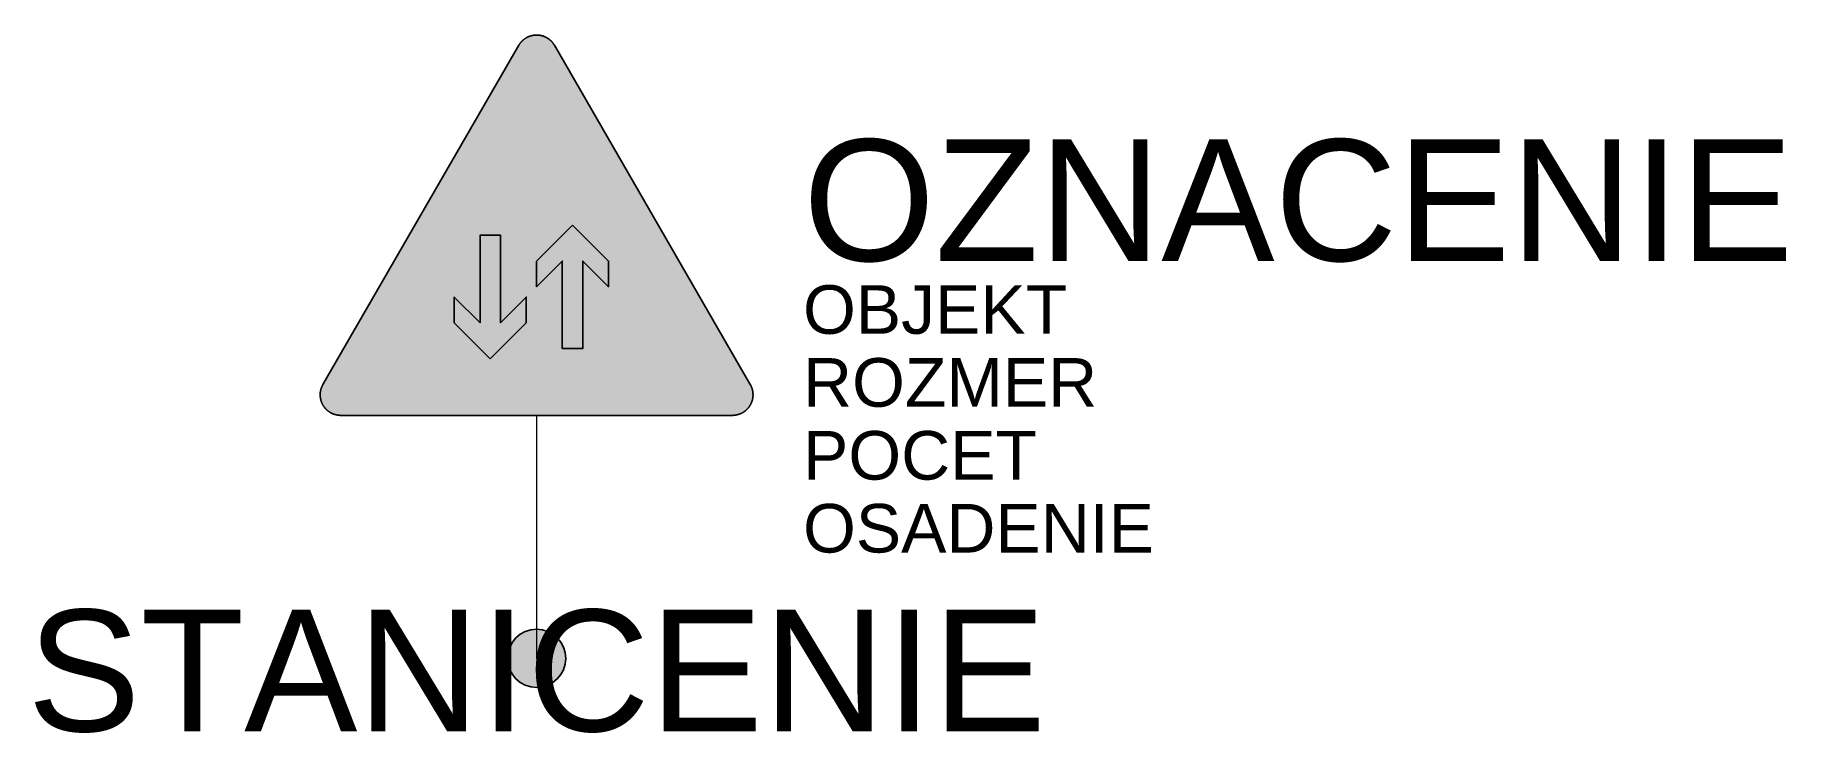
# Model space of a CAD drawing. Header units: metres. Extents: x -10.3 to 25.7, y -1.5 to 12.8.
import ezdxf
from ezdxf.enums import TextEntityAlignment as Align

# ---------------------------------------------------------------- set-up
doc = ezdxf.new("R2010")
doc.units = ezdxf.units.M
doc.layers.get('Defpoints').update_dxf_attribs({"color": 140, "lineweight": 5})
doc.styles.get("Standard").update_dxf_attribs({"font": 'arial.ttf'})

msp = doc.modelspace()

# ---------------------------------------------------------------- hatches: boundary and pattern name
at = {"true_color": 0xf1efea}
msp.add_hatch(color=7, dxfattribs=at).paths.add_polyline_path([(-4.029261, 5.000027), (-4.034526, 5.000048), (-4.039785, 5.000126), (-4.045041, 5.000279), (-4.0503, 5.000507), (-4.055481, 5.00081), (-4.06074, 5.001191), (-4.065921, 5.001572), (-4.071102, 5.002031), (-4.076283, 5.00264), (-4.081467, 5.003249), (-4.086648, 5.003858), (-4.091829, 5.00462), (-4.096935, 5.00546), (-4.102041, 5.006297), (-4.107144, 5.007212), (-4.11225, 5.008202), (-4.117356, 5.00927), (-4.122384, 5.010335), (-4.127415, 5.011556), (-4.132443, 5.012774), (-4.137474, 5.01407), (-4.142502, 5.015441), (-4.147455, 5.016812), (-4.152408, 5.018261), (-4.157361, 5.01986), (-4.162239, 5.021384), (-4.167114, 5.023061), (-4.171992, 5.024813), (-4.176867, 5.026568), (-4.18167, 5.028395), (-4.18647, 5.0303), (-4.19127, 5.032205), (-4.195995, 5.034263), (-4.200795, 5.036321), (-4.205442, 5.038379), (-4.210167, 5.040587), (-4.214817, 5.042798), (-4.219464, 5.045084), (-4.224036, 5.047445), (-4.228608, 5.049884), (-4.23318, 5.052323), (-4.237677, 5.054837), (-4.242171, 5.057429), (-4.24659, 5.060096), (-4.251012, 5.062763), (-4.255431, 5.065505), (-4.259775, 5.068247), (-4.264116, 5.071145), (-4.26846, 5.07404), (-4.272729, 5.07701), (-4.27692, 5.079983), (-4.281111, 5.083106), (-4.285302, 5.086232), (-4.289415, 5.089355), (-4.293531, 5.092631), (-4.297569, 5.09591), (-4.301607, 5.099186), (-4.30557, 5.102615), (-4.309533, 5.106044), (-4.313418, 5.109548), (-4.317228, 5.113055), (-4.321116, 5.116634), (-4.324848, 5.120294), (-4.328583, 5.124026), (-4.332315, 5.127761), (-4.335975, 5.131571), (-4.339554, 5.135381), (-4.343061, 5.139191), (-4.346565, 5.143154), (-4.349994, 5.147039), (-4.353423, 5.151077), (-4.356699, 5.15504), (-4.360053, 5.159078), (-4.363254, 5.163194), (-4.366455, 5.167307), (-4.369578, 5.171498), (-4.372626, 5.175689), (-4.375599, 5.179958), (-4.378569, 5.184149), (-4.381464, 5.188493), (-4.384362, 5.192834), (-4.387104, 5.197178), (-4.389846, 5.201597), (-4.392591, 5.206019), (-4.39518, 5.210438), (-4.397772, 5.214932), (-4.400286, 5.219429), (-4.402725, 5.224001), (-4.405164, 5.228573), (-4.407525, 5.233145), (-4.409811, 5.237792), (-4.412022, 5.242442), (-4.41423, 5.247167), (-4.416366, 5.251814), (-4.418421, 5.256614), (-4.420404, 5.261339), (-4.422384, 5.266139), (-4.424214, 5.270939), (-4.426041, 5.275742), (-4.427871, 5.280617), (-4.429548, 5.285495), (-4.431225, 5.29037), (-4.432824, 5.295248), (-4.434348, 5.300201), (-4.435797, 5.305154), (-4.437243, 5.310182), (-4.438539, 5.315135), (-4.439835, 5.320166), (-4.441131, 5.325194), (-4.442274, 5.330225), (-4.443339, 5.335253), (-4.444407, 5.340359), (-4.445397, 5.345465), (-4.446312, 5.350568), (-4.447227, 5.355674), (-4.447989, 5.360855), (-4.448751, 5.365961), (-4.449435, 5.371142), (-4.450044, 5.376326), (-4.450578, 5.381507), (-4.451037, 5.386688), (-4.451493, 5.391869), (-4.451799, 5.397128), (-4.452102, 5.402309), (-4.45233, 5.407568), (-4.452483, 5.412824), (-4.452636, 5.418083), (-4.452636, 5.423339), (-4.452636, 5.426768), (-4.452561, 5.430275), (-4.452483, 5.433779), (-4.452408, 5.437208), (-4.452255, 5.440715), (-4.452102, 5.444219), (-4.451949, 5.447648), (-4.451721, 5.451152), (-4.451493, 5.454581), (-4.451187, 5.45801), (-4.450884, 5.461517), (-4.450578, 5.464946), (-4.450197, 5.468375), (-4.449816, 5.471804), (-4.449435, 5.475308), (-4.448979, 5.478737), (-4.44852, 5.482166), (-4.448064, 5.485595), (-4.44753, 5.488949), (-4.446921, 5.492378), (-4.446387, 5.495807), (-4.445778, 5.499236), (-4.445169, 5.502587), (-4.444482, 5.506016), (-4.443798, 5.50937), (-4.443036, 5.512799), (-4.442349, 5.516153), (-4.441587, 5.519504), (-4.44075, 5.522858), (-4.43991, 5.526209), (-4.439073, 5.529563), (-4.438158, 5.532917), (-4.437321, 5.536268), (-4.436328, 5.539544), (-4.435416, 5.542898), (-4.434423, 5.546174), (-4.433358, 5.549528), (-4.432368, 5.552804), (-4.4313, 5.55608), (-4.430157, 5.559356), (-4.429014, 5.562635), (-4.427871, 5.565833), (-4.426728, 5.569112), (-4.42551, 5.572388), (-4.424289, 5.575589), (-4.422993, 5.578787), (-4.421775, 5.582066), (-4.420404, 5.585264), (-4.419108, 5.58839), (-4.417737, 5.591591), (-4.416366, 5.594789), (-4.414917, 5.597915), (-4.413468, 5.601116), (-4.412022, 5.604239), (-4.410498, 5.607362), (-4.408974, 5.610488), (-4.40745, 5.613611), (-4.405848, 5.616659), (-4.404249, 5.619785), (-4.40265, 5.622833), (-4.400973, 5.625881), (-4.399371, 5.628929), (-4.397619, 5.631977), (-4.395942, 5.635025), (-0.366591, 12.613952), (-0.364887, 12.616925), (-0.363135, 12.619898), (-0.361305, 12.622868), (-0.359478, 12.625841), (-0.357648, 12.628811), (-0.355743, 12.631709), (-0.353838, 12.634604), (-0.351933, 12.637499), (-0.350028, 12.640394), (-0.348048, 12.643214), (-0.346065, 12.646109), (-0.344085, 12.648929), (-0.342027, 12.651749), (-0.339969, 12.654491), (-0.337911, 12.657311), (-0.335778, 12.660053), (-0.333645, 12.662798), (-0.331512, 12.665465), (-0.329379, 12.668207), (-0.327168, 12.670874), (-0.324957, 12.673541), (-0.322749, 12.676208), (-0.320538, 12.6788), (-0.318252, 12.681389), (-0.315966, 12.683981), (-0.31368, 12.686573), (-0.311319, 12.689087), (-0.308955, 12.691676), (-0.306594, 12.694115), (-0.304233, 12.696629), (-0.301794, 12.699146), (-0.299355, 12.701582), (-0.296916, 12.704021), (-0.294402, 12.706385), (-0.291963, 12.708821), (-0.289449, 12.711185), (-0.286935, 12.713546), (-0.284343, 12.715832), (-0.281754, 12.718196), (-0.279237, 12.720482), (-0.27657, 12.72269), (-0.273981, 12.724976), (-0.271314, 12.727187), (-0.268647, 12.729395), (-0.26598, 12.731606), (-0.263313, 12.733739), (-0.260568, 12.735872), (-0.257826, 12.738008), (-0.255084, 12.740141), (-0.252339, 12.742199), (-0.249519, 12.744254), (-0.246702, 12.746237), (-0.243882, 12.748295), (-0.241062, 12.750275), (-0.238167, 12.752255), (-0.235272, 12.75416), (-0.232374, 12.756065), (-0.229479, 12.75797), (-0.226584, 12.759875), (-0.223611, 12.761705), (-0.220641, 12.763535), (-0.217668, 12.765287), (-0.214698, 12.767114), (-0.211725, 12.768869), (-0.208677, 12.770543), (-0.205629, 12.772298), (-0.202581, 12.773972), (-0.199533, 12.775574), (-0.196485, 12.777251), (-0.193362, 12.77885), (-0.190236, 12.780374), (-0.187188, 12.781973), (-0.184065, 12.783497), (-0.180939, 12.784946), (-0.177741, 12.78647), (-0.174615, 12.787841), (-0.171492, 12.78929), (-0.168291, 12.790661), (-0.16509, 12.792032), (-0.161889, 12.793403), (-0.158691, 12.794699), (-0.15549, 12.795995), (-0.152289, 12.797213), (-0.149013, 12.798434), (-0.145812, 12.799652), (-0.142536, 12.800873), (-0.13926, 12.802016), (-0.135981, 12.803081), (-0.132705, 12.804224), (-0.129429, 12.805292), (-0.126153, 12.806357), (-0.122877, 12.80735), (-0.119523, 12.80834), (-0.116247, 12.80933), (-0.112893, 12.810245), (-0.109542, 12.81116), (-0.106263, 12.811997), (-0.102912, 12.812912), (-0.099558, 12.813674), (-0.096207, 12.814511), (-0.092778, 12.815273), (-0.089424, 12.816035), (-0.08607, 12.816722), (-0.082641, 12.817406), (-0.07929, 12.818093), (-0.075861, 12.818702), (-0.072507, 12.819311), (-0.069078, 12.819923), (-0.065649, 12.820454), (-0.06222, 12.820988), (-0.058791, 12.821447), (-0.055362, 12.821903), (-0.051933, 12.822359), (-0.048504, 12.822818), (-0.045075, 12.823199), (-0.041646, 12.823502), (-0.038142, 12.823883), (-0.034713, 12.824189), (-0.031284, 12.824417), (-0.027777, 12.824645), (-0.024348, 12.824876), (-0.020844, 12.825026), (-0.017415, 12.825257), (-0.013911, 12.825332), (-0.010482, 12.825485), (-0.006975, 12.82556), (-0.003471, 12.82556), (-0.000042, 12.82556), (0.003465, 12.82556), (0.006969, 12.82556), (0.010398, 12.825485), (0.013902, 12.825332), (0.017409, 12.825257), (0.020838, 12.825026), (0.024342, 12.824876), (0.027771, 12.824645), (0.0312, 12.824417), (0.034707, 12.824189), (0.038136, 12.823883), (0.041565, 12.823502), (0.045069, 12.823199), (0.048498, 12.822818), (0.051927, 12.822359), (0.055356, 12.821903), (0.058785, 12.821447), (0.062214, 12.820988), (0.065643, 12.820454), (0.069072, 12.819923), (0.072426, 12.819311), (0.075855, 12.818702), (0.079284, 12.818093), (0.082635, 12.817406), (0.086064, 12.816722), (0.089418, 12.816035), (0.092769, 12.815273), (0.096123, 12.814511), (0.099477, 12.813674), (0.102828, 12.812912), (0.106182, 12.811997), (0.109533, 12.81116), (0.112887, 12.810245), (0.116241, 12.80933), (0.119517, 12.80834), (0.122868, 12.80735), (0.126147, 12.806357), (0.129423, 12.805292), (0.132699, 12.804224), (0.135975, 12.803081), (0.139251, 12.802016), (0.14253, 12.800873), (0.145728, 12.799652), (0.149007, 12.798434), (0.152205, 12.797213), (0.155484, 12.795995), (0.158682, 12.794699), (0.161883, 12.793403), (0.165084, 12.792032), (0.168207, 12.790661), (0.171408, 12.78929), (0.174609, 12.787841), (0.177732, 12.78647), (0.180858, 12.784946), (0.183981, 12.783497), (0.187107, 12.781973), (0.19023, 12.780374), (0.193353, 12.77885), (0.196401, 12.777251), (0.199449, 12.775574), (0.202575, 12.773972), (0.205623, 12.772298), (0.208593, 12.770543), (0.211641, 12.768869), (0.214689, 12.767114), (0.217662, 12.765287), (0.220635, 12.763535), (0.223605, 12.761705), (0.2265, 12.759875), (0.229473, 12.75797), (0.232368, 12.756065), (0.235263, 12.75416), (0.238161, 12.752255), (0.240978, 12.750275), (0.243876, 12.748295), (0.246693, 12.746237), (0.249438, 12.744254), (0.252258, 12.742199), (0.255, 12.740141), (0.25782, 12.738008), (0.260562, 12.735872), (0.263229, 12.733739), (0.265974, 12.731606), (0.268641, 12.729395), (0.271308, 12.727187), (0.273897, 12.724976), (0.276564, 12.72269), (0.279156, 12.720482), (0.281745, 12.718196), (0.284337, 12.715832), (0.286851, 12.713546), (0.289443, 12.711185), (0.291957, 12.708821), (0.294396, 12.706385), (0.29691, 12.704021), (0.299349, 12.701582), (0.301788, 12.699146), (0.304149, 12.696629), (0.306588, 12.694115), (0.308949, 12.691676), (0.311313, 12.689087), (0.313599, 12.686573), (0.31596, 12.683981), (0.318246, 12.681389), (0.320457, 12.6788), (0.322743, 12.676208), (0.324951, 12.673541), (0.327162, 12.670874), (0.32937, 12.668207), (0.331506, 12.665465), (0.333639, 12.662798), (0.335772, 12.660053), (0.337905, 12.657311), (0.339963, 12.654491), (0.342021, 12.651749), (0.344001, 12.648929), (0.346059, 12.646109), (0.348039, 12.643214), (0.349944, 12.640394), (0.351927, 12.637499), (0.353832, 12.634604), (0.355737, 12.631709), (0.357564, 12.628811), (0.359469, 12.625841), (0.361299, 12.622868), (0.363051, 12.619898), (0.364881, 12.616925), (0.366558, 12.613877), (4.395909, 5.635025), (4.397613, 5.631977), (4.39929, 5.628929), (4.400967, 5.625881), (4.402641, 5.622833), (4.404243, 5.619785), (4.405842, 5.616659), (4.407444, 5.613611), (4.408968, 5.610488), (4.410492, 5.607362), (4.412016, 5.604239), (4.413462, 5.601116), (4.414911, 5.597915), (4.416282, 5.594789), (4.417731, 5.591591), (4.419102, 5.58839), (4.420398, 5.585264), (4.421691, 5.582066), (4.422987, 5.578787), (4.424283, 5.575589), (4.425501, 5.572388), (4.426722, 5.569112), (4.427865, 5.565833), (4.429008, 5.562635), (4.430151, 5.559356), (4.431216, 5.55608), (4.432284, 5.552804), (4.433352, 5.549528), (4.434342, 5.546174), (4.435332, 5.542898), (4.436322, 5.539544), (4.437237, 5.536268), (4.438152, 5.532917), (4.439067, 5.529563), (4.439904, 5.526209), (4.440741, 5.522858), (4.441503, 5.519504), (4.442265, 5.516153), (4.443027, 5.512799), (4.443714, 5.50937), (4.444476, 5.506016), (4.445085, 5.502587), (4.445772, 5.499236), (4.446306, 5.495807), (4.446915, 5.492378), (4.447449, 5.488949), (4.44798, 5.485595), (4.448514, 5.482166), (4.448973, 5.478737), (4.449354, 5.475308), (4.44981, 5.471804), (4.450191, 5.468375), (4.450572, 5.464946), (4.450878, 5.461517), (4.451181, 5.45801), (4.451409, 5.454581), (4.45164, 5.451152), (4.451868, 5.447648), (4.452096, 5.444219), (4.452249, 5.440715), (4.452324, 5.437208), (4.452477, 5.433779), (4.452552, 5.430275), (4.452552, 5.426768), (4.452552, 5.423339), (4.452552, 5.418083), (4.452477, 5.412824), (4.452324, 5.407568), (4.452096, 5.402309), (4.45179, 5.397128), (4.451409, 5.391869), (4.451028, 5.386688), (4.450497, 5.381507), (4.449963, 5.376326), (4.449354, 5.371142), (4.448667, 5.365961), (4.44798, 5.360855), (4.447143, 5.355674), (4.446306, 5.350568), (4.445391, 5.345465), (4.444401, 5.340359), (4.443333, 5.335253), (4.44219, 5.330225), (4.441047, 5.325194), (4.439829, 5.320166), (4.438533, 5.315135), (4.437162, 5.310182), (4.435788, 5.305154), (4.434264, 5.300201), (4.43274, 5.295248), (4.431141, 5.29037), (4.429542, 5.285495), (4.427787, 5.280617), (4.426035, 5.275742), (4.424208, 5.270939), (4.422303, 5.266139), (4.420398, 5.261339), (4.41834, 5.256614), (4.416282, 5.251814), (4.414149, 5.247167), (4.412016, 5.242442), (4.40973, 5.237792), (4.407444, 5.233145), (4.405158, 5.228573), (4.402719, 5.224001), (4.40028, 5.219429), (4.397766, 5.214932), (4.395174, 5.210438), (4.392507, 5.206019), (4.38984, 5.201597), (4.387098, 5.197178), (4.384278, 5.192834), (4.381458, 5.188493), (4.378563, 5.184149), (4.37559, 5.179958), (4.37262, 5.175689), (4.369494, 5.171498), (4.366371, 5.167307), (4.363248, 5.163194), (4.359969, 5.159078), (4.356693, 5.15504), (4.353417, 5.151077), (4.349988, 5.147039), (4.346559, 5.143154), (4.343055, 5.139191), (4.339548, 5.135381), (4.335966, 5.131571), (4.332309, 5.127761), (4.328577, 5.124026), (4.324842, 5.120294), (4.321107, 5.116634), (4.317222, 5.113055), (4.313412, 5.109548), (4.309449, 5.106044), (4.305564, 5.102615), (4.301526, 5.099186), (4.297563, 5.09591), (4.293525, 5.092631), (4.289409, 5.089355), (4.285293, 5.086232), (4.281102, 5.083106), (4.276911, 5.079983), (4.272645, 5.07701), (4.268379, 5.07404), (4.26411, 5.071145), (4.259766, 5.068247), (4.255425, 5.065505), (4.251003, 5.062763), (4.246584, 5.060096), (4.242165, 5.057429), (4.237668, 5.054837), (4.233174, 5.052323), (4.228602, 5.049884), (4.22403, 5.047445), (4.21938, 5.045084), (4.214808, 5.042798), (4.210161, 5.040587), (4.205436, 5.038379), (4.200711, 5.036321), (4.195989, 5.034263), (4.191264, 5.032205), (4.186464, 5.0303), (4.181661, 5.028395), (4.176861, 5.026568), (4.171986, 5.024813), (4.167108, 5.023061), (4.16223, 5.021384), (4.157277, 5.01986), (4.152402, 5.018261), (4.147449, 5.016812), (4.142418, 5.015441), (4.137465, 5.01407), (4.132437, 5.012774), (4.127409, 5.011556), (4.122378, 5.010335), (4.117272, 5.00927), (4.112244, 5.008202), (4.107138, 5.007212), (4.102032, 5.006297), (4.096929, 5.00546), (4.091745, 5.00462), (4.086642, 5.003858), (4.081458, 5.003249), (4.076277, 5.00264), (4.071096, 5.002031), (4.065915, 5.001572), (4.060656, 5.001191), (4.055475, 5.00081), (4.050216, 5.000507), (4.045035, 5.000279), (4.039779, 5.000126), (4.03452, 5.000048), (4.029261, 4.999973)])
at = {"true_color": 0x9b9b9b}
h = msp.add_hatch(color=253, dxfattribs=at)
h.paths.add_polyline_path([(-4.029261, 5.158775), (-4.036128, 5.15885), (-4.042908, 5.159078), (-4.049613, 5.159537), (-4.056321, 5.160068), (-4.063026, 5.16083), (-4.069578, 5.161823), (-4.076133, 5.162888), (-4.08261, 5.164109), (-4.089009, 5.16548), (-4.095411, 5.167079), (-4.101735, 5.168756), (-4.107984, 5.170661), (-4.114155, 5.172641), (-4.120251, 5.174777), (-4.126272, 5.177063), (-4.13229, 5.179499), (-4.138158, 5.182091), (-4.144026, 5.184833), (-4.149741, 5.187653), (-4.155381, 5.190701), (-4.161018, 5.193827), (-4.166505, 5.197025), (-4.171914, 5.200454), (-4.177248, 5.203961), (-4.182432, 5.207543), (-4.187613, 5.211275), (-4.192641, 5.215163), (-4.197594, 5.219201), (-4.202472, 5.223239), (-4.207197, 5.227505), (-4.211844, 5.231774), (-4.216341, 5.236268), (-4.220835, 5.240765), (-4.225104, 5.245412), (-4.22937, 5.250215), (-4.233486, 5.255015), (-4.237446, 5.259968), (-4.241334, 5.264996), (-4.245066, 5.270177), (-4.248648, 5.275436), (-4.252155, 5.280695), (-4.255584, 5.286104), (-4.258782, 5.291666), (-4.261908, 5.297228), (-4.264956, 5.302868), (-4.267776, 5.308658), (-4.270518, 5.314451), (-4.27311, 5.320319), (-4.275546, 5.326337), (-4.277832, 5.332358), (-4.279968, 5.338454), (-4.281948, 5.344625), (-4.283853, 5.350874), (-4.28553, 5.357198), (-4.287129, 5.3636), (-4.2885, 5.369999), (-4.289721, 5.376476), (-4.290864, 5.383031), (-4.291779, 5.389661), (-4.292541, 5.396288), (-4.293072, 5.402996), (-4.293531, 5.409701), (-4.293759, 5.416481), (-4.293912, 5.423339), (-4.293834, 5.425475), (-4.293834, 5.427683), (-4.293834, 5.429816), (-4.293759, 5.432027), (-4.293684, 5.43416), (-4.293531, 5.436371), (-4.293453, 5.438504), (-4.293303, 5.440715), (-4.29315, 5.442848), (-4.292997, 5.445056), (-4.292769, 5.447192), (-4.292616, 5.449325), (-4.292388, 5.451458), (-4.29216, 5.453669), (-4.291854, 5.455802), (-4.291626, 5.457935), (-4.29132, 5.460068), (-4.291017, 5.462201), (-4.290711, 5.464337), (-4.29033, 5.46647), (-4.289949, 5.468603), (-4.289568, 5.470736), (-4.289187, 5.472869), (-4.288806, 5.475005), (-4.28835, 5.477138), (-4.287891, 5.479196), (-4.287435, 5.481329), (-4.286976, 5.483462), (-4.286445, 5.48552), (-4.285911, 5.487653), (-4.285377, 5.489711), (-4.284843, 5.491769), (-4.284309, 5.493902), (-4.2837, 5.49596), (-4.283091, 5.498015), (-4.282482, 5.500073), (-4.281873, 5.502206), (-4.281186, 5.504264), (-4.280499, 5.506247), (-4.279815, 5.508302), (-4.279128, 5.51036), (-4.278444, 5.512418), (-4.277682, 5.514476), (-4.27692, 5.516456), (-4.276158, 5.518514), (-4.275396, 5.520494), (-4.274556, 5.522477), (-4.273719, 5.524535), (-4.272879, 5.526515), (-4.272042, 5.528495), (-4.271205, 5.530478), (-4.27029, 5.532458), (-4.269375, 5.534441), (-4.26846, 5.536346), (-4.267545, 5.538326), (-4.266633, 5.540306), (-4.26564, 5.542211), (-4.26465, 5.544194), (-4.26366, 5.546099), (-4.26267, 5.548004), (-4.261602, 5.549909), (-4.260537, 5.551814), (-4.259469, 5.553719), (-4.258401, 5.555624), (-0.229092, 12.534575), (-0.22689, 12.538364), (-0.224604, 12.542096), (-0.22224, 12.545831), (-0.219801, 12.549488), (-0.217365, 12.553145), (-0.214773, 12.556727), (-0.212259, 12.560231), (-0.209592, 12.563738), (-0.206925, 12.567167), (-0.20418, 12.570518), (-0.201363, 12.573872), (-0.198543, 12.577148), (-0.195648, 12.580349), (-0.192675, 12.58355), (-0.189702, 12.586673), (-0.186654, 12.589721), (-0.183606, 12.592769), (-0.180483, 12.595742), (-0.177282, 12.598637), (-0.174081, 12.601457), (-0.170805, 12.604277), (-0.167529, 12.607019), (-0.164175, 12.609761), (-0.160824, 12.612353), (-0.157395, 12.614945), (-0.153888, 12.617459), (-0.150384, 12.619898), (-0.14688, 12.622334), (-0.143298, 12.624698), (-0.139641, 12.626984), (-0.135981, 12.629192), (-0.132324, 12.631403), (-0.128592, 12.633461), (-0.124782, 12.635519), (-0.121047, 12.637499), (-0.117162, 12.639479), (-0.113352, 12.641309), (-0.109464, 12.643139), (-0.105501, 12.644891), (-0.101616, 12.646568), (-0.097578, 12.648167), (-0.093615, 12.649691), (-0.089577, 12.651215), (-0.085539, 12.652664), (-0.081423, 12.653957), (-0.077307, 12.655253), (-0.073194, 12.656474), (-0.069078, 12.657692), (-0.064887, 12.65876), (-0.060696, 12.659825), (-0.05643, 12.66074), (-0.052239, 12.661655), (-0.04797, 12.662492), (-0.043704, 12.663179), (-0.03936, 12.663863), (-0.035094, 12.664475), (-0.03075, 12.665006), (-0.026406, 12.66554), (-0.021987, 12.665921), (-0.017643, 12.666227), (-0.013224, 12.66653), (-0.00888, 12.666683), (-0.004461, 12.666761), (-0.000042, 12.666836), (0.004377, 12.666761), (0.008799, 12.666683), (0.013218, 12.66653), (0.017637, 12.666227), (0.021981, 12.665921), (0.026325, 12.66554), (0.030666, 12.665006), (0.03501, 12.664475), (0.039354, 12.663863), (0.04362, 12.663179), (0.047889, 12.662492), (0.052155, 12.661655), (0.056424, 12.66074), (0.060615, 12.659825), (0.064881, 12.65876), (0.068997, 12.657692), (0.073188, 12.656474), (0.077301, 12.655253), (0.081417, 12.653957), (0.08553, 12.652664), (0.089571, 12.651215), (0.093609, 12.649691), (0.097572, 12.648167), (0.101532, 12.646568), (0.105495, 12.644891), (0.109458, 12.643139), (0.113343, 12.641309), (0.117153, 12.639479), (0.120963, 12.637499), (0.124773, 12.635519), (0.128583, 12.633461), (0.132243, 12.631403), (0.135975, 12.629192), (0.139632, 12.626984), (0.143214, 12.624698), (0.146796, 12.622334), (0.150378, 12.619898), (0.153882, 12.617459), (0.157311, 12.614945), (0.16074, 12.612353), (0.164169, 12.609761), (0.167523, 12.607019), (0.170799, 12.604277), (0.174075, 12.601457), (0.177276, 12.598637), (0.180477, 12.595742), (0.1836, 12.592769), (0.186648, 12.589721), (0.189696, 12.586673), (0.192669, 12.58355), (0.195639, 12.580349), (0.198537, 12.577148), (0.201354, 12.573872), (0.204174, 12.570518), (0.206919, 12.567167), (0.209586, 12.563738), (0.212253, 12.560231), (0.214842, 12.556727), (0.217356, 12.553145), (0.219795, 12.549488), (0.222234, 12.545831), (0.224595, 12.542096), (0.226881, 12.538364), (0.229167, 12.534554), (4.258443, 5.555651), (4.259463, 5.553719), (4.260528, 5.551814), (4.261596, 5.549909), (4.262664, 5.548004), (4.263654, 5.546099), (4.264644, 5.544194), (4.265634, 5.542211), (4.266549, 5.540306), (4.267539, 5.538326), (4.268454, 5.536346), (4.269369, 5.534441), (4.270284, 5.532458), (4.271196, 5.530478), (4.272036, 5.528495), (4.272873, 5.526515), (4.273713, 5.524535), (4.27455, 5.522477), (4.275312, 5.520494), (4.276149, 5.518514), (4.276911, 5.516456), (4.277673, 5.514476), (4.27836, 5.512418), (4.279122, 5.51036), (4.279809, 5.508302), (4.280493, 5.506247), (4.28118, 5.504264), (4.281789, 5.502206), (4.282476, 5.500073), (4.283085, 5.498015), (4.283694, 5.49596), (4.284228, 5.493902), (4.284837, 5.491769), (4.285371, 5.489711), (4.285905, 5.487653), (4.286436, 5.48552), (4.286895, 5.483462), (4.287429, 5.481329), (4.287885, 5.479196), (4.288341, 5.477138), (4.288722, 5.475005), (4.289181, 5.472869), (4.289562, 5.470736), (4.289943, 5.468603), (4.290324, 5.46647), (4.290627, 5.464337), (4.290933, 5.462201), (4.291239, 5.460068), (4.291542, 5.457935), (4.291848, 5.455802), (4.292076, 5.453669), (4.292304, 5.451458), (4.292532, 5.449325), (4.292763, 5.447192), (4.292913, 5.445056), (4.293144, 5.442848), (4.293294, 5.440715), (4.293372, 5.438504), (4.293525, 5.436371), (4.2936, 5.43416), (4.293675, 5.432027), (4.293753, 5.429816), (4.293828, 5.427683), (4.293828, 5.425475), (4.293828, 5.423339), (4.293753, 5.416481), (4.293525, 5.409701), (4.293066, 5.402996), (4.292457, 5.396288), (4.291695, 5.389661), (4.29078, 5.383031), (4.289715, 5.376476), (4.288494, 5.369999), (4.287048, 5.3636), (4.285524, 5.357198), (4.283769, 5.350874), (4.281942, 5.344625), (4.279959, 5.338454), (4.277751, 5.332358), (4.275465, 5.326337), (4.273026, 5.320319), (4.270434, 5.314451), (4.267767, 5.308658), (4.264872, 5.302868), (4.261902, 5.297228), (4.258776, 5.291666), (4.2555, 5.286104), (4.252146, 5.280695), (4.248642, 5.275436), (4.24506, 5.270177), (4.24125, 5.264996), (4.23744, 5.259968), (4.233402, 5.255015), (4.229286, 5.250215), (4.225095, 5.245412), (4.220754, 5.240765), (4.216332, 5.236268), (4.211838, 5.231774), (4.207188, 5.227505), (4.202388, 5.223239), (4.197588, 5.219201), (4.192635, 5.215163), (4.187529, 5.211275), (4.182423, 5.207543), (4.177167, 5.203961), (4.171833, 5.200454), (4.166421, 5.197025), (4.160937, 5.193827), (4.155372, 5.190701), (4.149735, 5.187653), (4.143942, 5.184833), (4.138152, 5.182091), (4.132284, 5.179499), (4.126266, 5.177063), (4.120245, 5.174777), (4.114149, 5.172641), (4.107978, 5.170661), (4.101729, 5.168756), (4.095405, 5.167079), (4.089003, 5.16548), (4.082601, 5.164109), (4.076124, 5.162888), (4.069572, 5.161823), (4.062942, 5.16083), (4.056312, 5.160068), (4.049607, 5.159537), (4.042902, 5.159078), (4.036119, 5.15885), (4.029261, 5.158775)])
h.paths.add_polyline_path([(-3.11268, 5.952527), (0.000015, 11.34395), (3.112755, 5.952527)], flags=16)
at = {"true_color": 0x828282}
msp.add_hatch(color=8, dxfattribs=at).paths.add_polyline_path([(-0.952485, 6.164192), (-1.693317, 6.905027), (-1.693317, 7.434194), (-1.16415, 6.905027), (-1.16415, 8.704193), (-0.740817, 8.704193), (-0.740817, 6.905027), (-0.21165, 7.434194), (-0.21165, 6.905027)])
at = {"true_color": 0x9b9b9b}
msp.add_hatch(color=253, dxfattribs=at).paths.add_polyline_path([(0.74085, 8.915858), (1.481682, 8.175026), (1.481682, 7.645859), (0.952515, 8.175026), (0.952515, 6.37586), (0.529182, 6.37586), (0.529182, 8.175026), (0.000015, 7.645859), (0.000015, 8.175026)])
h = msp.add_hatch(color=0)
h.dxf.hatch_style = 1
h.paths.add_polyline_path([(0.6, 0, 1), (-0.6, 0, 1)])

# ---------------------------------------------------------------- linework, layer by layer
at = {"lineweight": 9}
msp.add_line((0, 5), (0, 2.5), dxfattribs=at)
at = {"color": 0, "lineweight": 9}
msp.add_line((0, 2.5), (0, 0), dxfattribs=at)
at = {"color": 7, "true_color": 0xf1efea}
msp.add_lwpolyline([(-4.029261, 5.000027), (-4.034526, 5.000048), (-4.039785, 5.000126), (-4.045041, 5.000279), (-4.0503, 5.000507), (-4.055481, 5.00081), (-4.06074, 5.001191), (-4.065921, 5.001572), (-4.071102, 5.002031), (-4.076283, 5.00264), (-4.081467, 5.003249), (-4.086648, 5.003858), (-4.091829, 5.00462), (-4.096935, 5.00546), (-4.102041, 5.006297), (-4.107144, 5.007212), (-4.11225, 5.008202), (-4.117356, 5.00927), (-4.122384, 5.010335), (-4.127415, 5.011556), (-4.132443, 5.012774), (-4.137474, 5.01407), (-4.142502, 5.015441), (-4.147455, 5.016812), (-4.152408, 5.018261), (-4.157361, 5.01986), (-4.162239, 5.021384), (-4.167114, 5.023061), (-4.171992, 5.024813), (-4.176867, 5.026568), (-4.18167, 5.028395), (-4.18647, 5.0303), (-4.19127, 5.032205), (-4.195995, 5.034263), (-4.200795, 5.036321), (-4.205442, 5.038379), (-4.210167, 5.040587), (-4.214817, 5.042798), (-4.219464, 5.045084), (-4.224036, 5.047445), (-4.228608, 5.049884), (-4.23318, 5.052323), (-4.237677, 5.054837), (-4.242171, 5.057429), (-4.24659, 5.060096), (-4.251012, 5.062763), (-4.255431, 5.065505), (-4.259775, 5.068247), (-4.264116, 5.071145), (-4.26846, 5.07404), (-4.272729, 5.07701), (-4.27692, 5.079983), (-4.281111, 5.083106), (-4.285302, 5.086232), (-4.289415, 5.089355), (-4.293531, 5.092631), (-4.297569, 5.09591), (-4.301607, 5.099186), (-4.30557, 5.102615), (-4.309533, 5.106044), (-4.313418, 5.109548), (-4.317228, 5.113055), (-4.321116, 5.116634), (-4.324848, 5.120294), (-4.328583, 5.124026), (-4.332315, 5.127761), (-4.335975, 5.131571), (-4.339554, 5.135381), (-4.343061, 5.139191), (-4.346565, 5.143154), (-4.349994, 5.147039), (-4.353423, 5.151077), (-4.356699, 5.15504), (-4.360053, 5.159078), (-4.363254, 5.163194), (-4.366455, 5.167307), (-4.369578, 5.171498), (-4.372626, 5.175689), (-4.375599, 5.179958), (-4.378569, 5.184149), (-4.381464, 5.188493), (-4.384362, 5.192834), (-4.387104, 5.197178), (-4.389846, 5.201597), (-4.392591, 5.206019), (-4.39518, 5.210438), (-4.397772, 5.214932), (-4.400286, 5.219429), (-4.402725, 5.224001), (-4.405164, 5.228573), (-4.407525, 5.233145), (-4.409811, 5.237792), (-4.412022, 5.242442), (-4.41423, 5.247167), (-4.416366, 5.251814), (-4.418421, 5.256614), (-4.420404, 5.261339), (-4.422384, 5.266139), (-4.424214, 5.270939), (-4.426041, 5.275742), (-4.427871, 5.280617), (-4.429548, 5.285495), (-4.431225, 5.29037), (-4.432824, 5.295248), (-4.434348, 5.300201), (-4.435797, 5.305154), (-4.437243, 5.310182), (-4.438539, 5.315135), (-4.439835, 5.320166), (-4.441131, 5.325194), (-4.442274, 5.330225), (-4.443339, 5.335253), (-4.444407, 5.340359), (-4.445397, 5.345465), (-4.446312, 5.350568), (-4.447227, 5.355674), (-4.447989, 5.360855), (-4.448751, 5.365961), (-4.449435, 5.371142), (-4.450044, 5.376326), (-4.450578, 5.381507), (-4.451037, 5.386688), (-4.451493, 5.391869), (-4.451799, 5.397128), (-4.452102, 5.402309), (-4.45233, 5.407568), (-4.452483, 5.412824), (-4.452636, 5.418083), (-4.452636, 5.423339), (-4.452636, 5.426768), (-4.452561, 5.430275), (-4.452483, 5.433779), (-4.452408, 5.437208), (-4.452255, 5.440715), (-4.452102, 5.444219), (-4.451949, 5.447648), (-4.451721, 5.451152), (-4.451493, 5.454581), (-4.451187, 5.45801), (-4.450884, 5.461517), (-4.450578, 5.464946), (-4.450197, 5.468375), (-4.449816, 5.471804), (-4.449435, 5.475308), (-4.448979, 5.478737), (-4.44852, 5.482166), (-4.448064, 5.485595), (-4.44753, 5.488949), (-4.446921, 5.492378), (-4.446387, 5.495807), (-4.445778, 5.499236), (-4.445169, 5.502587), (-4.444482, 5.506016), (-4.443798, 5.50937), (-4.443036, 5.512799), (-4.442349, 5.516153), (-4.441587, 5.519504), (-4.44075, 5.522858), (-4.43991, 5.526209), (-4.439073, 5.529563), (-4.438158, 5.532917), (-4.437321, 5.536268), (-4.436328, 5.539544), (-4.435416, 5.542898), (-4.434423, 5.546174), (-4.433358, 5.549528), (-4.432368, 5.552804), (-4.4313, 5.55608), (-4.430157, 5.559356), (-4.429014, 5.562635), (-4.427871, 5.565833), (-4.426728, 5.569112), (-4.42551, 5.572388), (-4.424289, 5.575589), (-4.422993, 5.578787), (-4.421775, 5.582066), (-4.420404, 5.585264), (-4.419108, 5.58839), (-4.417737, 5.591591), (-4.416366, 5.594789), (-4.414917, 5.597915), (-4.413468, 5.601116), (-4.412022, 5.604239), (-4.410498, 5.607362), (-4.408974, 5.610488), (-4.40745, 5.613611), (-4.405848, 5.616659), (-4.404249, 5.619785), (-4.40265, 5.622833), (-4.400973, 5.625881), (-4.399371, 5.628929), (-4.397619, 5.631977), (-4.395942, 5.635025), (-0.366591, 12.613952), (-0.364887, 12.616925), (-0.363135, 12.619898), (-0.361305, 12.622868), (-0.359478, 12.625841), (-0.357648, 12.628811), (-0.355743, 12.631709), (-0.353838, 12.634604), (-0.351933, 12.637499), (-0.350028, 12.640394), (-0.348048, 12.643214), (-0.346065, 12.646109), (-0.344085, 12.648929), (-0.342027, 12.651749), (-0.339969, 12.654491), (-0.337911, 12.657311), (-0.335778, 12.660053), (-0.333645, 12.662798), (-0.331512, 12.665465), (-0.329379, 12.668207), (-0.327168, 12.670874), (-0.324957, 12.673541), (-0.322749, 12.676208), (-0.320538, 12.6788), (-0.318252, 12.681389), (-0.315966, 12.683981), (-0.31368, 12.686573), (-0.311319, 12.689087), (-0.308955, 12.691676), (-0.306594, 12.694115), (-0.304233, 12.696629), (-0.301794, 12.699146), (-0.299355, 12.701582), (-0.296916, 12.704021), (-0.294402, 12.706385), (-0.291963, 12.708821), (-0.289449, 12.711185), (-0.286935, 12.713546), (-0.284343, 12.715832), (-0.281754, 12.718196), (-0.279237, 12.720482), (-0.27657, 12.72269), (-0.273981, 12.724976), (-0.271314, 12.727187), (-0.268647, 12.729395), (-0.26598, 12.731606), (-0.263313, 12.733739), (-0.260568, 12.735872), (-0.257826, 12.738008), (-0.255084, 12.740141), (-0.252339, 12.742199), (-0.249519, 12.744254), (-0.246702, 12.746237), (-0.243882, 12.748295), (-0.241062, 12.750275), (-0.238167, 12.752255), (-0.235272, 12.75416), (-0.232374, 12.756065), (-0.229479, 12.75797), (-0.226584, 12.759875), (-0.223611, 12.761705), (-0.220641, 12.763535), (-0.217668, 12.765287), (-0.214698, 12.767114), (-0.211725, 12.768869), (-0.208677, 12.770543), (-0.205629, 12.772298), (-0.202581, 12.773972), (-0.199533, 12.775574), (-0.196485, 12.777251), (-0.193362, 12.77885), (-0.190236, 12.780374), (-0.187188, 12.781973), (-0.184065, 12.783497), (-0.180939, 12.784946), (-0.177741, 12.78647), (-0.174615, 12.787841), (-0.171492, 12.78929), (-0.168291, 12.790661), (-0.16509, 12.792032), (-0.161889, 12.793403), (-0.158691, 12.794699), (-0.15549, 12.795995), (-0.152289, 12.797213), (-0.149013, 12.798434), (-0.145812, 12.799652), (-0.142536, 12.800873), (-0.13926, 12.802016), (-0.135981, 12.803081), (-0.132705, 12.804224), (-0.129429, 12.805292), (-0.126153, 12.806357), (-0.122877, 12.80735), (-0.119523, 12.80834), (-0.116247, 12.80933), (-0.112893, 12.810245), (-0.109542, 12.81116), (-0.106263, 12.811997), (-0.102912, 12.812912), (-0.099558, 12.813674), (-0.096207, 12.814511), (-0.092778, 12.815273), (-0.089424, 12.816035), (-0.08607, 12.816722), (-0.082641, 12.817406), (-0.07929, 12.818093), (-0.075861, 12.818702), (-0.072507, 12.819311), (-0.069078, 12.819923), (-0.065649, 12.820454), (-0.06222, 12.820988), (-0.058791, 12.821447), (-0.055362, 12.821903), (-0.051933, 12.822359), (-0.048504, 12.822818), (-0.045075, 12.823199), (-0.041646, 12.823502), (-0.038142, 12.823883), (-0.034713, 12.824189), (-0.031284, 12.824417), (-0.027777, 12.824645), (-0.024348, 12.824876), (-0.020844, 12.825026), (-0.017415, 12.825257), (-0.013911, 12.825332), (-0.010482, 12.825485), (-0.006975, 12.82556), (-0.003471, 12.82556), (-0.000042, 12.82556), (0.003465, 12.82556), (0.006969, 12.82556), (0.010398, 12.825485), (0.013902, 12.825332), (0.017409, 12.825257), (0.020838, 12.825026), (0.024342, 12.824876), (0.027771, 12.824645), (0.0312, 12.824417), (0.034707, 12.824189), (0.038136, 12.823883), (0.041565, 12.823502), (0.045069, 12.823199), (0.048498, 12.822818), (0.051927, 12.822359), (0.055356, 12.821903), (0.058785, 12.821447), (0.062214, 12.820988), (0.065643, 12.820454), (0.069072, 12.819923), (0.072426, 12.819311), (0.075855, 12.818702), (0.079284, 12.818093), (0.082635, 12.817406), (0.086064, 12.816722), (0.089418, 12.816035), (0.092769, 12.815273), (0.096123, 12.814511), (0.099477, 12.813674), (0.102828, 12.812912), (0.106182, 12.811997), (0.109533, 12.81116), (0.112887, 12.810245), (0.116241, 12.80933), (0.119517, 12.80834), (0.122868, 12.80735), (0.126147, 12.806357), (0.129423, 12.805292), (0.132699, 12.804224), (0.135975, 12.803081), (0.139251, 12.802016), (0.14253, 12.800873), (0.145728, 12.799652), (0.149007, 12.798434), (0.152205, 12.797213), (0.155484, 12.795995), (0.158682, 12.794699), (0.161883, 12.793403), (0.165084, 12.792032), (0.168207, 12.790661), (0.171408, 12.78929), (0.174609, 12.787841), (0.177732, 12.78647), (0.180858, 12.784946), (0.183981, 12.783497), (0.187107, 12.781973), (0.19023, 12.780374), (0.193353, 12.77885), (0.196401, 12.777251), (0.199449, 12.775574), (0.202575, 12.773972), (0.205623, 12.772298), (0.208593, 12.770543), (0.211641, 12.768869), (0.214689, 12.767114), (0.217662, 12.765287), (0.220635, 12.763535), (0.223605, 12.761705), (0.2265, 12.759875), (0.229473, 12.75797), (0.232368, 12.756065), (0.235263, 12.75416), (0.238161, 12.752255), (0.240978, 12.750275), (0.243876, 12.748295), (0.246693, 12.746237), (0.249438, 12.744254), (0.252258, 12.742199), (0.255, 12.740141), (0.25782, 12.738008), (0.260562, 12.735872), (0.263229, 12.733739), (0.265974, 12.731606), (0.268641, 12.729395), (0.271308, 12.727187), (0.273897, 12.724976), (0.276564, 12.72269), (0.279156, 12.720482), (0.281745, 12.718196), (0.284337, 12.715832), (0.286851, 12.713546), (0.289443, 12.711185), (0.291957, 12.708821), (0.294396, 12.706385), (0.29691, 12.704021), (0.299349, 12.701582), (0.301788, 12.699146), (0.304149, 12.696629), (0.306588, 12.694115), (0.308949, 12.691676), (0.311313, 12.689087), (0.313599, 12.686573), (0.31596, 12.683981), (0.318246, 12.681389), (0.320457, 12.6788), (0.322743, 12.676208), (0.324951, 12.673541), (0.327162, 12.670874), (0.32937, 12.668207), (0.331506, 12.665465), (0.333639, 12.662798), (0.335772, 12.660053), (0.337905, 12.657311), (0.339963, 12.654491), (0.342021, 12.651749), (0.344001, 12.648929), (0.346059, 12.646109), (0.348039, 12.643214), (0.349944, 12.640394), (0.351927, 12.637499), (0.353832, 12.634604), (0.355737, 12.631709), (0.357564, 12.628811), (0.359469, 12.625841), (0.361299, 12.622868), (0.363051, 12.619898), (0.364881, 12.616925), (0.366558, 12.613877), (4.395909, 5.635025), (4.397613, 5.631977), (4.39929, 5.628929), (4.400967, 5.625881), (4.402641, 5.622833), (4.404243, 5.619785), (4.405842, 5.616659), (4.407444, 5.613611), (4.408968, 5.610488), (4.410492, 5.607362), (4.412016, 5.604239), (4.413462, 5.601116), (4.414911, 5.597915), (4.416282, 5.594789), (4.417731, 5.591591), (4.419102, 5.58839), (4.420398, 5.585264), (4.421691, 5.582066), (4.422987, 5.578787), (4.424283, 5.575589), (4.425501, 5.572388), (4.426722, 5.569112), (4.427865, 5.565833), (4.429008, 5.562635), (4.430151, 5.559356), (4.431216, 5.55608), (4.432284, 5.552804), (4.433352, 5.549528), (4.434342, 5.546174), (4.435332, 5.542898), (4.436322, 5.539544), (4.437237, 5.536268), (4.438152, 5.532917), (4.439067, 5.529563), (4.439904, 5.526209), (4.440741, 5.522858), (4.441503, 5.519504), (4.442265, 5.516153), (4.443027, 5.512799), (4.443714, 5.50937), (4.444476, 5.506016), (4.445085, 5.502587), (4.445772, 5.499236), (4.446306, 5.495807), (4.446915, 5.492378), (4.447449, 5.488949), (4.44798, 5.485595), (4.448514, 5.482166), (4.448973, 5.478737), (4.449354, 5.475308), (4.44981, 5.471804), (4.450191, 5.468375), (4.450572, 5.464946), (4.450878, 5.461517), (4.451181, 5.45801), (4.451409, 5.454581), (4.45164, 5.451152), (4.451868, 5.447648), (4.452096, 5.444219), (4.452249, 5.440715), (4.452324, 5.437208), (4.452477, 5.433779), (4.452552, 5.430275), (4.452552, 5.426768), (4.452552, 5.423339), (4.452552, 5.418083), (4.452477, 5.412824), (4.452324, 5.407568), (4.452096, 5.402309), (4.45179, 5.397128), (4.451409, 5.391869), (4.451028, 5.386688), (4.450497, 5.381507), (4.449963, 5.376326), (4.449354, 5.371142), (4.448667, 5.365961), (4.44798, 5.360855), (4.447143, 5.355674), (4.446306, 5.350568), (4.445391, 5.345465), (4.444401, 5.340359), (4.443333, 5.335253), (4.44219, 5.330225), (4.441047, 5.325194), (4.439829, 5.320166), (4.438533, 5.315135), (4.437162, 5.310182), (4.435788, 5.305154), (4.434264, 5.300201), (4.43274, 5.295248), (4.431141, 5.29037), (4.429542, 5.285495), (4.427787, 5.280617), (4.426035, 5.275742), (4.424208, 5.270939), (4.422303, 5.266139), (4.420398, 5.261339), (4.41834, 5.256614), (4.416282, 5.251814), (4.414149, 5.247167), (4.412016, 5.242442), (4.40973, 5.237792), (4.407444, 5.233145), (4.405158, 5.228573), (4.402719, 5.224001), (4.40028, 5.219429), (4.397766, 5.214932), (4.395174, 5.210438), (4.392507, 5.206019), (4.38984, 5.201597), (4.387098, 5.197178), (4.384278, 5.192834), (4.381458, 5.188493), (4.378563, 5.184149), (4.37559, 5.179958), (4.37262, 5.175689), (4.369494, 5.171498), (4.366371, 5.167307), (4.363248, 5.163194), (4.359969, 5.159078), (4.356693, 5.15504), (4.353417, 5.151077), (4.349988, 5.147039), (4.346559, 5.143154), (4.343055, 5.139191), (4.339548, 5.135381), (4.335966, 5.131571), (4.332309, 5.127761), (4.328577, 5.124026), (4.324842, 5.120294), (4.321107, 5.116634), (4.317222, 5.113055), (4.313412, 5.109548), (4.309449, 5.106044), (4.305564, 5.102615), (4.301526, 5.099186), (4.297563, 5.09591), (4.293525, 5.092631), (4.289409, 5.089355), (4.285293, 5.086232), (4.281102, 5.083106), (4.276911, 5.079983), (4.272645, 5.07701), (4.268379, 5.07404), (4.26411, 5.071145), (4.259766, 5.068247), (4.255425, 5.065505), (4.251003, 5.062763), (4.246584, 5.060096), (4.242165, 5.057429), (4.237668, 5.054837), (4.233174, 5.052323), (4.228602, 5.049884), (4.22403, 5.047445), (4.21938, 5.045084), (4.214808, 5.042798), (4.210161, 5.040587), (4.205436, 5.038379), (4.200711, 5.036321), (4.195989, 5.034263), (4.191264, 5.032205), (4.186464, 5.0303), (4.181661, 5.028395), (4.176861, 5.026568), (4.171986, 5.024813), (4.167108, 5.023061), (4.16223, 5.021384), (4.157277, 5.01986), (4.152402, 5.018261), (4.147449, 5.016812), (4.142418, 5.015441), (4.137465, 5.01407), (4.132437, 5.012774), (4.127409, 5.011556), (4.122378, 5.010335), (4.117272, 5.00927), (4.112244, 5.008202), (4.107138, 5.007212), (4.102032, 5.006297), (4.096929, 5.00546), (4.091745, 5.00462), (4.086642, 5.003858), (4.081458, 5.003249), (4.076277, 5.00264), (4.071096, 5.002031), (4.065915, 5.001572), (4.060656, 5.001191), (4.055475, 5.00081), (4.050216, 5.000507), (4.045035, 5.000279), (4.039779, 5.000126), (4.03452, 5.000048), (4.029261, 4.999973), (-4.029261, 5.000027)], dxfattribs=at)
at = {"color": 8, "true_color": 0x828282}
msp.add_lwpolyline([(-0.952485, 6.164192), (-1.693317, 6.905027), (-1.693317, 7.434194), (-1.16415, 6.905027), (-1.16415, 8.704193), (-0.740817, 8.704193), (-0.740817, 6.905027), (-0.21165, 7.434194), (-0.21165, 6.905027), (-0.952485, 6.164192)], dxfattribs=at)
at = {"color": 253, "true_color": 0x9b9b9b}
msp.add_lwpolyline([(0.74085, 8.915858), (1.481682, 8.175026), (1.481682, 7.645859), (0.952515, 8.175026), (0.952515, 6.37586), (0.529182, 6.37586), (0.529182, 8.175026), (0.000015, 7.645859), (0.000015, 8.175026), (0.74085, 8.915858)], dxfattribs=at)
at = {"color": 0}
msp.add_circle((0, 0), 0.6, dxfattribs=at)

# ---------------------------------------------------------------- texts
msp.add_attdef('OZNACENIE', (5.48179, 8.177457), '132', height=2.5)
msp.add_attdef('STANICENIE', text='', height=2.5).set_placement((0, 1), align=Align.TOP_CENTER)
at = {"layer": 'Defpoints'}
for tag, p, s in [('OBJEKT', (5.48179, 6.677457), 'Jestvujúci'), ('ROZMER', (5.48179, 5.177457), '630/900/1260'), ('POCET', (5.48179, 3.677457), ''), ('OSADENIE', (5.48179, 2.177457), '')]:
    msp.add_attdef(tag, p, s, height=1, dxfattribs=at)

doc.saveas('drawing.dxf')
